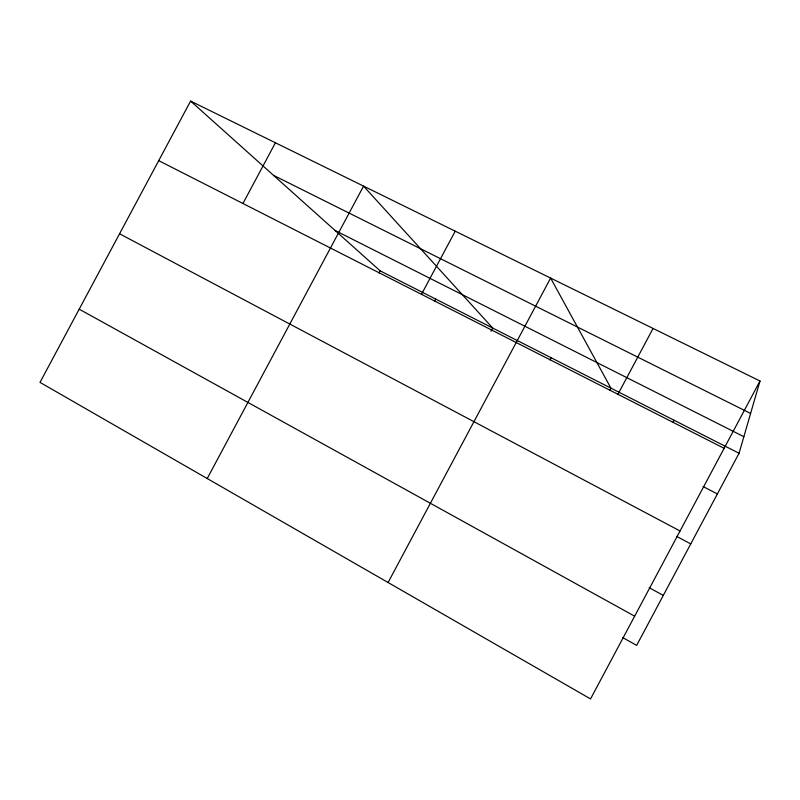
<?xml version="1.0" encoding="UTF-8"?>
<svg xmlns="http://www.w3.org/2000/svg" width="800" height="800" viewBox="0 0 800 800"><rect width="100%" height="100%" fill="white"/><g stroke="black" fill="none" stroke-linecap="round" stroke-linejoin="round"><path stroke-width="1.2" d="M622.64 637.55L636.66 645.38L739.06 453.26L760 381.02L190.6 101.08L40 382.39L590.54 698.92L760 381.02M242.94 203.49L275.42 142.78M207.22 478.53L363.56 186.11L492.7 328.04L490.98 331.26M378.98 272.98L380.13 270.83L190.6 101.08M421.48 294.34L455.23 231.18M434.57 301.27L435.74 299.09M388.08 582.52L550.62 278.08L610.91 388.13L609.73 390.33M549.91 359.89L551.07 357.71M617.94 394.29L653.07 328.45M672.99 422.44L674.14 420.27M273.54 175.36L750.6 413.46M335.08 230.48L743.86 436.69M380.13 270.83L739.06 453.26M158.72 160.64L724.12 448.32M703.13 486.56L717.37 493.95M119.56 233.78L680.07 530.98M676.58 536.37L690.75 543.9M649.21 587.71L663.3 595.39M79.19 309.17L634.65 616.18"/></g></svg>
